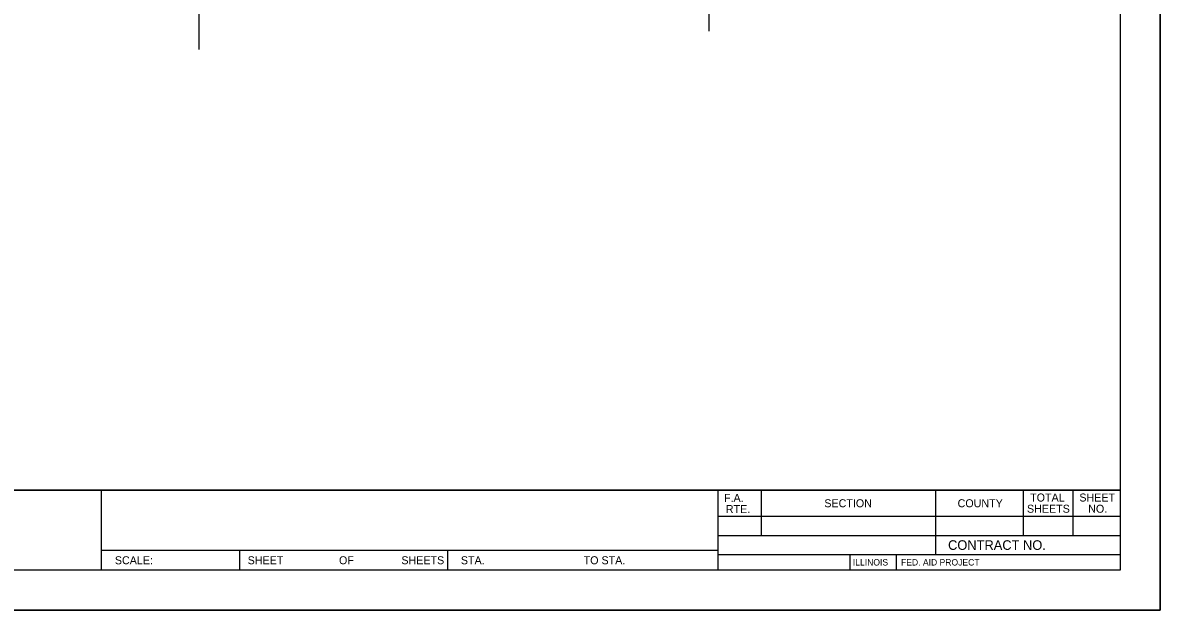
# Model space of a CAD drawing. Extents: x 2147164 to 2147844, y 2147261 to 2147701.
# Drawn here: x 2147559.8 to 2147843.9, y 2147260.6 to 2147407.4 of the extents above; entities that cross this region are included whole.
import ezdxf

# ---------------------------------------------------------------- set-up
doc = ezdxf.new("R2010")
doc.units = 0
for name, color, linetype in [('Design_EX_Roadway Dimensions', 7, 'Continuous'), ('Level 48', 7, 'Continuous'), ('Sheets_50 Reference Boundary', 7, 'Continuous'), ('Sheets_General Details', 7, 'Continuous'), ('Sheets_Printer Plotting Border', 7, 'Continuous')]:
    doc.layers.add(name, color=color, linetype=linetype)

msp = doc.modelspace()

# ---------------------------------------------------------------- linework, layer by layer
at = {"layer": 'Design_EX_Roadway Dimensions'}
for p, q in [((2147731.2, 2147416.88), (2147731.2, 2147405.32)), ((2147603.75, 2147412.52), (2147603.75, 2147400.71))]:
    msp.add_line(p, q, dxfattribs=at)
at = {"layer": 'Level 48'}
msp.add_lwpolyline([(2147163.93, 2147700.59), (2147843.93, 2147700.59), (2147843.93, 2147260.59), (2147163.93, 2147260.59)], close=True, dxfattribs=at)
at = {"layer": 'Sheets_50 Reference Boundary'}
msp.add_lwpolyline([(2147203.93, 2147690.59), (2147833.93, 2147690.59), (2147833.93, 2147290.59), (2147203.93, 2147290.59)], close=True, dxfattribs=at)
at = {"layer": 'Sheets_General Details'}
for p, q in [((2147843.93, 2147260.59), (2147843.93, 2147700.59)), ((2147203.93, 2147290.59), (2147833.93, 2147290.59)), ((2147579.42, 2147290.59), (2147579.42, 2147270.59)), ((2147733.42, 2147290.59), (2147733.42, 2147270.59)), ((2147744.22, 2147290.59), (2147744.22, 2147279.29)), ((2147787.82, 2147290.59), (2147787.82, 2147274.49)), ((2147809.66, 2147290.59), (2147809.66, 2147279.29)), ((2147822.08, 2147290.59), (2147822.08, 2147279.29)), ((2147733.42, 2147284.09), (2147833.93, 2147284.09)), ((2147733.42, 2147279.29), (2147833.93, 2147279.29)), ((2147579.42, 2147275.59), (2147733.42, 2147275.59)), ((2147613.93, 2147275.59), (2147613.93, 2147270.59)), ((2147665.93, 2147275.59), (2147665.93, 2147270.59)), ((2147733.42, 2147274.49), (2147833.93, 2147274.49)), ((2147766.36, 2147274.49), (2147766.36, 2147270.59)), ((2147777.96, 2147274.49), (2147777.96, 2147270.59)), ((2147843.93, 2147260.59), (2147163.93, 2147260.59))]:
    msp.add_line(p, q, dxfattribs=at)
msp.add_lwpolyline([(2147203.93, 2147690.59), (2147833.93, 2147690.59), (2147833.93, 2147270.59), (2147203.93, 2147270.59)], close=True, dxfattribs=at)
at = {"layer": 'Sheets_Printer Plotting Border'}
msp.add_lwpolyline([(2147163.93, 2147260.59), (2147843.93, 2147260.59), (2147843.93, 2147700.59), (2147163.93, 2147700.59)], close=True, dxfattribs=at)

# ---------------------------------------------------------------- texts
at = {"layer": 'Sheets_General Details'}
for s, height, p in [('F.A.  ', 2, (2147734.96, 2147287.69)), ('SECTION', 2, (2147760.02, 2147286.34)), ('COUNTY', 2, (2147793.31, 2147286.34)), ('TOTAL', 2, (2147811.43, 2147287.77)), ('SHEET', 2, (2147823.72, 2147287.77)), ('RTE.', 2, (2147735.42, 2147284.89)), ('SHEETS', 2, (2147810.64, 2147284.97)), ('NO.', 2, (2147825.93, 2147284.97)), ('CONTRACT NO.      ', 2.4, (2147790.93, 2147275.69)), ('SCALE:          ', 2, (2147582.8, 2147272.09)), ('SHEET', 2, (2147615.97, 2147272.09)), ('OF', 2, (2147638.79, 2147272.09)), ('SHEETS', 2, (2147654.37, 2147272.09)), ('STA.', 2, (2147669.23, 2147272.09)), ('TO STA.', 2, (2147699.9, 2147272.09)), ('ILLINOIS', 1.6, (2147767.15, 2147271.78)), ('FED. AID PROJECT', 1.6, (2147779.18, 2147271.78))]:
    msp.add_text(s, height=height, dxfattribs=at).set_placement(p)

doc.saveas('drawing.dxf')
